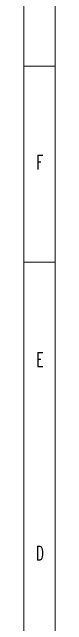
# Model space of a CAD drawing. Extents: x 69 to 1887, y 24 to 936.
# Drawn here: x 68.9 to 80.1, y 242.2 to 458.8 of the extents above; entities that cross this region are included whole.
import ezdxf

# ---------------------------------------------------------------- set-up
doc = ezdxf.new("R2010")
doc.units = 0
doc.layers.get('0').update_dxf_attribs({"linetype": 'CONTINUOUS'})
doc.styles.add('HS-DRAWING-FRAME', font='ROMANS.SHX', dxfattribs={"width": 0.6, "height": 5})

msp = doc.modelspace()

# ---------------------------------------------------------------- linework, layer by layer
at = {"color": 7, "lineweight": 20}
msp.add_line((68.93, 864.76), (68.93, 23.76), dxfattribs=at)
at = {"color": 7, "lineweight": 20, "ltscale": 3}
for p, q in [((80.11, 34.03), (80.11, 854.49)), ((80.11, 509.06), (80.11, 439.78)), ((80.11, 439.78), (68.93, 439.78)), ((68.93, 370.4), (80.11, 370.4)), ((80.11, 370.4), (80.11, 300.98))]:
    msp.add_line(p, q, dxfattribs=at)

# ---------------------------------------------------------------- texts
at = {"color": 7, "lineweight": 20, "style": 'HS-DRAWING-FRAME', "width": 0.6}
for s, p in [('F', (73.47, 403.22)), ('E', (73.47, 333.48)), ('D', (73.26, 264.98))]:
    msp.add_text(s, height=5, dxfattribs=at).set_placement(p)

doc.saveas('drawing.dxf')
